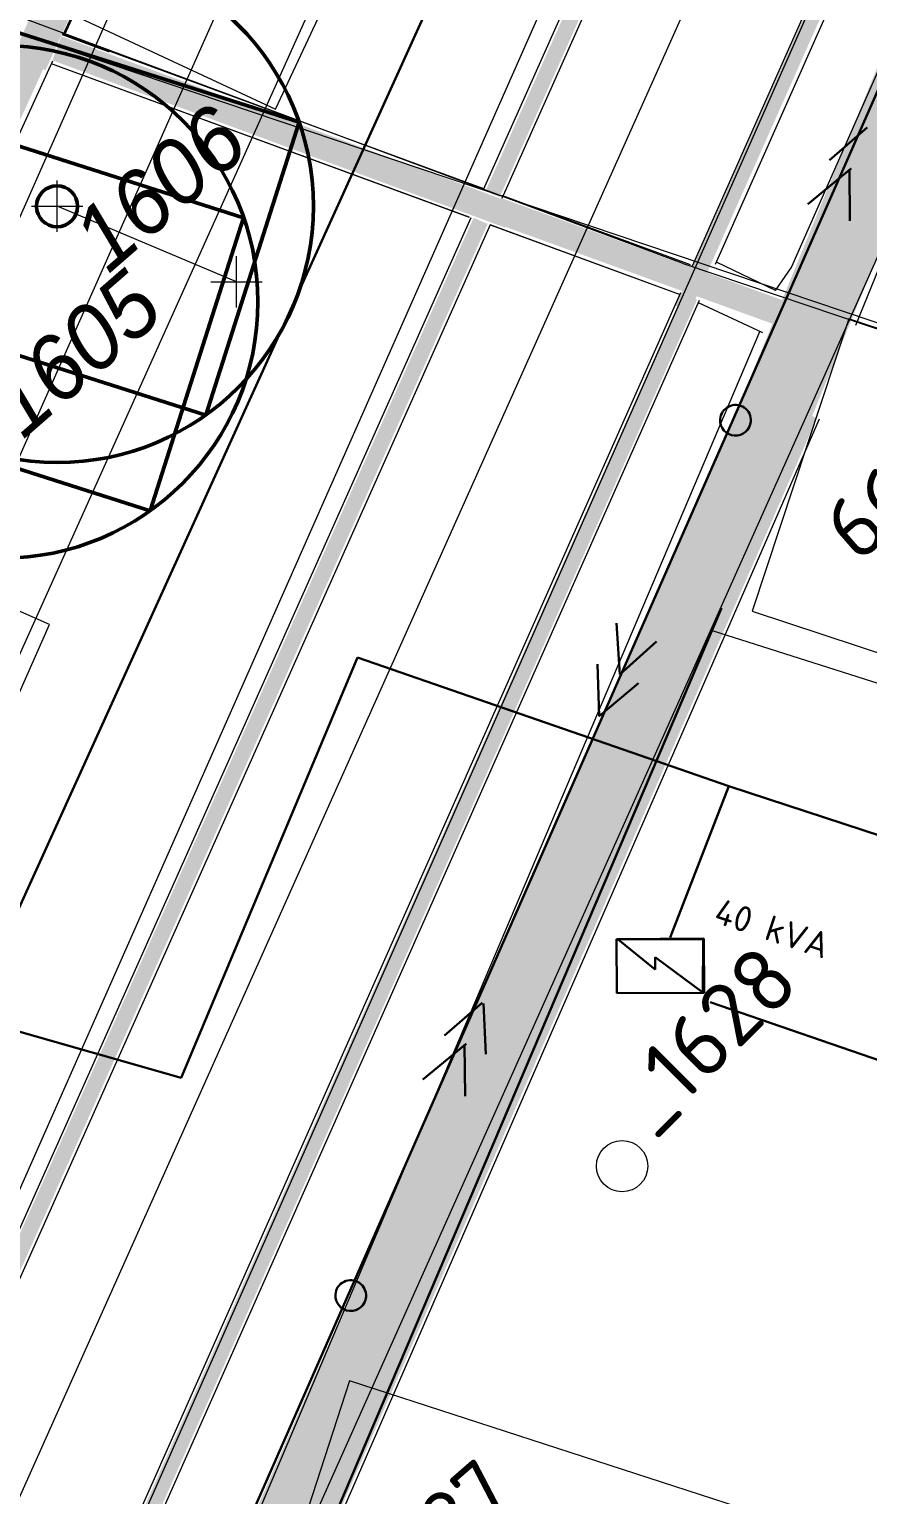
# Model space of a CAD drawing. Header units: millimetres. Extents: x 519 to 9564855, y -810 to 5021775.
# Drawn here: x 9533061.2 to 9533224.7, y 4999222.8 to 4999508.7 of the extents above; entities that cross this region are included whole.
import ezdxf

# ---------------------------------------------------------------- set-up
doc = ezdxf.new("R2010")
doc.units = ezdxf.units.MM
doc.header["$LTSCALE"] = 2
doc.header["$MEASUREMENT"] = 0
doc.header["$PDMODE"] = 2
doc.header["$PDSIZE"] = 5
doc.linetypes.add('НЕПРЕРЫВНАЯ_ЛИНИЯ', pattern=[0])
for name, color, linetype in [('164 скв. на 2011 год (измененные)', 121, 'Continuous'), ('OilColl&Flowlines', 3, 'Continuous'), ('OLD WELLS(dr.bfr2000)', 24, 'Continuous'), ('PPLINE_WAT', 7, 'WTR_LINE'), ('ROAD_GROUND', 9, 'Continuous')]:
    doc.layers.add(name, color=color, linetype=linetype)
for name, color, linetype, lineweight in [('KTO to TEXACO OilLine', 107, 'НЕПРЕРЫВНАЯ_ЛИНИЯ', 60), ('PPLINE_GAS', 4, 'GAS_LINE', 30), ('SteamInjInfrastructure', 25, 'Continuous', 100), ('Нефтепровод Fiberclass', 14, 'g5_122_n', 30), ('Скважины на 2022 год', 60, 'Continuous', 13), ('Скважины на 2023 год', 201, 'Continuous', 20), ('Скважины на 2026', 222, 'Continuous', 50), ('Электро', 1, 'Continuous', 30), ('Электроснаб', 1, 'Continuous', 18), ('Электроснабжене', 1, 'Continuous', 18)]:
    doc.layers.add(name, color=color, linetype=linetype, lineweight=lineweight)
doc.styles.add('92051501$0$STANDARD', font='simplex.shx')
doc.styles.add('Elect', font='isocpeur.ttf')
doc.styles.add('GeoApp', font='', dxfattribs={"height": 1})
doc.styles.add('Line_GUGK', font='')
doc.styles.get("Standard").update_dxf_attribs({"font": 'isocpeur.ttf', "width": 0.5})
doc.styles.get('GeoApp').set_extended_font_data('D431', italic=True)
doc.styles.get('Line_GUGK').set_extended_font_data('Bm431', italic=True)
doc.linetypes.add('g5_122_n', pattern='A,1,-1,1.5,-0.3,["Н",GeoApp,S=1,R=0,X=0,Y=-0.5],-1.5,1.5,-1,4,-1,4,-1,3', length=20.8)
doc.linetypes.add('GAS_LINE', pattern='A,0.5,-0.2,["G",92051501$0$STANDARD,S=0.1,R=0,X=-0.1,Y=-0.05],-0.05', length=0.75)
doc.linetypes.add('STM_LINE', pattern='A,0.5,-0.2,["S",92051501$0$STANDARD,S=0.1,R=0,X=-0.1,Y=-0.05],-0.05', length=0.75)
doc.linetypes.add('WTR_LINE', pattern='A,0.5,-0.2,["W",92051501$0$STANDARD,S=0.1,R=0,X=-0.1,Y=-0.05],-0.05', length=0.75)

msp = doc.modelspace()

# ---------------------------------------------------------------- linework, layer by layer
at = {"layer": '164 скв. на 2011 год (измененные)', "color": 0, "linetype": 'ByBlock', "lineweight": 0, "elevation": 0.00005}
msp.add_lwpolyline([(9533202.19218, 4999395.1859), (9533278.1727, 4999370.04532), (9533297.02814, 4999427.03072), (9533221.04761, 4999452.1713)], close=True, dxfattribs=at)
at = {"layer": 'KTO to TEXACO OilLine', "lineweight": 0, "extrusion": (0, 0, -1)}
msp.add_line((9534135.36622, 5001628.52621), (9532876.39227, 4998813.45623), dxfattribs=at)
at = {"layer": 'OilColl&Flowlines', "linetype": 'ByBlock', "lineweight": 0, "ltscale": 200}
msp.add_line((9533194.35117, 4999391.38726, -26.0097), (9533464.92541, 4999305.2063, 0.00005), dxfattribs=at)
at = {"layer": 'OilColl&Flowlines', "lineweight": 0}
for points in [[(9533000, 4999030.09132), (9533615.18224, 5000421.08812), (9534303.88294, 5001901.26817), (9534304.3202, 5002003.60385), (9532251.82783, 5009271.49641)], [(9533000, 4998957.39494), (9533338.537, 4999714.655), (9533512.837, 4999654.755), (9533515.237, 4999660.255), (9533521.037, 4999675.255)]]:
    msp.add_lwpolyline(points, dxfattribs=at)
at = {"layer": 'OLD WELLS(dr.bfr2000)', "lineweight": 0}
msp.add_circle((9533176.8, 4999286.9), 5, dxfattribs=at)
at = {"layer": 'PPLINE_GAS', "lineweight": 0, "ltscale": 40}
msp.add_line((9533540.56966, 5000455.90191), (9532995.24838, 4999244.58732), dxfattribs=at)
at = {"layer": 'PPLINE_GAS', "lineweight": 0, "ltscale": 25}
for q in [(9532928.54, 4999559.67), (9533264.56045, 4999437.39712)]:
    msp.add_line((9533188.55, 4999463.03), q, dxfattribs=at)
at = {"layer": 'PPLINE_WAT', "lineweight": 0}
msp.add_lwpolyline([(9533000, 5006417.04476), (9534241.35452, 5002031.92113), (9534233.93028, 5001942.30806), (9533572.35026, 5000442.91927), (9533000, 4999148.373)], dxfattribs=at)
at = {"layer": 'PPLINE_WAT', "color": 5, "lineweight": 0, "ltscale": 2}
msp.add_lwpolyline([(9533000, 4999292.00293), (9533521.20287, 5000465.19453), (9534195.31134, 5001969.65279), (9534192.94502, 5002039.13618), (9533000, 5006192.97478)], dxfattribs=at)
at = {"layer": 'ROAD_GROUND', "color": 8, "lineweight": 0, "const_width": 7}
for points in [[(9533410.63439, 5000274.80396), (9533184.94469, 4999774.02663), (9533061.13099, 4999502.13475)], [(9533061.58925, 4999504.31082), (9533000, 4999369.23584)]]:
    msp.add_lwpolyline(points, dxfattribs=at)
at = {"layer": 'ROAD_GROUND', "lineweight": 0}
for points in [[(9533414.76799, 5000273.02545), (9533414.737, 5000272.955), (9533189.037, 4999772.155), (9533068.03287, 4999507.58031)], [(9533424.937, 5000093.655), (9533149.71742, 4999477.35805)], [(9533428.58936, 5000092.02397), (9533153.33693, 4999475.65358)], [(9533190.53194, 4999462.55519), (9533359.137, 4999842.455)], [(9533195.04899, 4999462.87244), (9533362.7931, 4999840.83237)], [(9533065.68156, 4999502.43919), (9533000, 4999358.82691)], [(9533147.28861, 4999471.91925), (9533000, 4999142.09707)], [(9533151.04175, 4999470.51399), (9533000, 4999132.28751)], [(9533000, 4999033.24986), (9533188.22961, 4999457.36759)], [(9533000, 4999023.38933), (9533191.92111, 4999455.82473)]]:
    msp.add_lwpolyline(points, dxfattribs=at)
for points, const_width in [([(9533426.76318, 5000092.83949), (9533151.5436, 4999476.54253)], 3), ([(9533188.62837, 4999454.20741), (9533360.96505, 4999841.64369)], 3), ([(9533074.16604, 4999520.99045), (9533067.91002, 4999507.66646), (9533076.81123, 4999504.39399)], 0.5), ([(9533149.21557, 4999471.32951), (9533000, 4999137.19237)], 3), ([(9533000, 4999028.31959), (9533190.05766, 4999456.55627)], 3)]:
    msp.add_lwpolyline(points, dxfattribs=dict(at, const_width=const_width))
at = {"layer": 'ROAD_GROUND', "lineweight": 0, "flags": 128}
for points, const_width in [([(9533205.95404, 4999432.35549), (9533243.0877, 4999523.14026), (9533267.85009, 4999570.98656), (9533335.31849, 4999729.00934)], 14), ([(9533154.87331, 4999472.3267), (9533066.54077, 4999504.97354)], 5), ([(9533210.50577, 4999452.31523), (9533152.32599, 4999473.43518)], 5), ([(9533207.90971, 4999435.84769), (9533087.54416, 4999160.12064)], 15)]:
    msp.add_lwpolyline(points, dxfattribs=dict(at, const_width=const_width))
for points in [[(9533326.24402, 4999725.96953), (9533209.832, 4999462.335), (9533206.68356, 4999457.73182)], [(9533222.39883, 4999450.93852), (9533250.36147, 4999519.78955), (9533275.10371, 4999567.59692), (9533338.385, 4999718.651)], [(9533149.81101, 4999477.55612), (9533067.57596, 4999507.78928)], [(9533146.99417, 4999472.00923), (9533065.47173, 4999501.9804)], [(9533147.06484, 4999471.98324), (9533065.47173, 4999501.9804)], [(9533190.13607, 4999462.73088), (9533153.36118, 4999476.25092)], [(9533188.03185, 4999456.922), (9533151.03568, 4999470.52339)], [(9533188.03185, 4999456.922), (9533151.33567, 4999470.4131)], [(9533206.75451, 4999457.69758), (9533195.22197, 4999463.26219)], [(9533204.24, 4999449.481), (9533191.71224, 4999455.3541)], [(9533203.63831, 4999449.76308), (9533081.534, 4999162.191)], [(9533215.24155, 4999432.64705), (9533094.876, 4999156.92)]]:
    msp.add_lwpolyline(points, dxfattribs=at)
at = {"layer": 'SteamInjInfrastructure', "color": 6, "linetype": 'STM_LINE', "lineweight": 0, "ltscale": 15}
msp.add_line((9533262.51953, 4999439.30873, 0), (9532999.98721, 4999527.8421, 0), dxfattribs=at)
at = {"layer": 'Нефтепровод Fiberclass', "ltscale": 2, "elevation": -26.0097}
msp.add_lwpolyline([(9532777.0023, 4998403.7692), (9532848.1063, 4998599.837), (9532866.1801, 4998628.1299), (9532882.2209, 4998695.2869), (9533029.7421, 4999025.9638), (9533039.479, 4999028.0106), (9533196.2113, 4999395.7517)], dxfattribs=at)
at = {"layer": 'Скважины на 2022 год', "color": 0, "linetype": 'ByBlock', "lineweight": 0}
msp.add_lwpolyline([(9533032.74659, 4999319.40229), (9533065.09501, 4999392.57045), (9533010.21889, 4999416.83177), (9532977.87047, 4999343.66361)], close=True, dxfattribs=at)
at = {"layer": 'Скважины на 2023 год', "color": 0, "linetype": 'ByBlock', "lineweight": 0}
for points in [[(9533084.75103, 4999582.39367), (9533054.86014, 4999518.49795), (9533109.20734, 4999493.0739), (9533143.10607, 4999565.53683), (9533142.54066, 4999565.80134)], [(9533188.39072, 4999185.39752), (9533199.72795, 4999220.28992), (9533123.64343, 4999245.01128), (9533105.10241, 4999187.94789), (9533121.24007, 4999182.70817)]]:
    msp.add_lwpolyline(points, dxfattribs=at)
at = {"layer": 'Скважины на 2026', "lineweight": 5}
msp.add_line((9533101.6, 4999459.4), (9533066.58, 4999474.16), dxfattribs=at)
at = {"layer": 'Скважины на 2026', "linetype": 'ByBlock', "ltscale": 50}
for points in [[(9533019.35913, 4999457.72257), (9533095.58178, 4999433.43044), (9533113.80087, 4999490.59743), (9533037.57822, 4999514.88956)], [(9533008.53913, 4999439.06257), (9533084.76178, 4999414.77044), (9533102.98087, 4999471.93743), (9533026.75822, 4999496.22956)]]:
    msp.add_lwpolyline(points, close=True, dxfattribs=at)
for centre in [(9533066.58, 4999474.16), (9533055.76, 4999455.5)]:
    msp.add_circle(centre, 50, dxfattribs=at)
at = {"layer": 'Скважины на 2026', "linetype": 'ByBlock'}
msp.add_circle((9533066.58, 4999474.16), 4, dxfattribs=at)
at = {"layer": 'Скважины на 2026', "linetype": 'ByBlock', "lineweight": 0}
for p in [(9533066.58, 4999474.16), (9533101.6, 4999459.4)]:
    msp.add_point(p, dxfattribs=at)
at = {"layer": 'Электро'}
for p, q in [((9533523.11914, 5000171.2866), (9533000.18214, 4998981.52538)), ((9533275.47008, 4999813.88865, 0), (9533053.47575, 4999324.82729, 0)), ((9533224.59396, 4999489.5082), (9533217.23727, 4999483.16914)), ((9533221.46724, 4999481.5017), (9533213.00137, 4999474.56162)), ((9533221.13266, 4999481.37779), (9533221.23218, 4999471.33211)), ((9533176.35676, 4999382.80303), (9533175.69353, 4999392.83017)), ((9533183.48431, 4999389.24746), (9533176.35676, 4999382.80303)), ((9533090.77977, 4999304.14593, 0), (9533125.17295, 4999386.10112, 0)), ((9533125.17295, 4999386.10112, 0), (9533178.68375, 4999367.58113, 0)), ((9533172.00309, 4999384.80513), (9533172.33174, 4999374.65409)), ((9533172.33174, 4999374.65409), (9533180.02301, 4999381.11705)), ((9533178.68375, 4999367.58113, 0), (9533197.61909, 4999361.02764, 0)), ((9533197.61909, 4999361.02764, 0), (9533186.21102, 4999331.51413, 0)), ((9533197.61909, 4999361.02764, 0), (9533605.95487, 4999227.3275, 0)), ((9533175.69013, 4999331.20576, 0), (9533192.73856, 4999331.3101, 0)), ((9533175.75483, 4999320.63341, 0), (9533175.69013, 4999331.20576, 0)), ((9533192.64131, 4999331.21165, 0), (9533176.04571, 4999331.11008, 0)), ((9533176.04571, 4999331.11008, 0), (9533183.25749, 4999325.28285, 0)), ((9533192.56762, 4999320.76919, 0), (9533192.64131, 4999331.21165, 0)), ((9533192.73856, 4999331.3101, 0), (9533192.80327, 4999320.73775, 0)), ((9533183.25749, 4999325.28285, 0), (9533183.24295, 4999327.65808, 0)), ((9533183.24295, 4999327.65808, 0), (9533192.56762, 4999320.76919, 0)), ((9533192.80327, 4999320.73775, 0), (9533175.75483, 4999320.63341, 0)), ((9533149.53846, 4999318.74553), (9533142.18178, 4999312.40648)), ((9533149.7676, 4999318.64016), (9533150.2017, 4999308.7184)), ((9533193.99756, 4999318.86255, 0), (9533471.38034, 4999223.53599, 0)), ((9533056.11636, 4999314.01209, 0), (9533090.77977, 4999304.14593, 0)), ((9533146.41175, 4999310.73904), (9533137.94588, 4999303.79896)), ((9533146.07717, 4999310.61513), (9533146.17669, 4999300.56945))]:
    msp.add_line(p, q, dxfattribs=at)
for centre, start, end in [((9533198.92378, 4999432.40879), 355.9003889, 175.9003889), ((9533198.92378, 4999432.40879), 175.9003889, 355.9003889), ((9533123.86829, 4999261.64612), 355.9003802, 175.9003802), ((9533123.86829, 4999261.64612), 175.9003802, 355.9003802)]:
    msp.add_arc(centre, 3, start, end, dxfattribs=at)
at = {"layer": 'Электроснаб', "color": 1, "linetype": 'ByBlock', "lineweight": 0}
for p, q in [((9534166.11914, 5001972.9866), (9533031.88214, 4999410.12753)), ((9533523.11914, 5000171.2866), (9533000.18214, 4998981.52538)), ((9533275.47008, 4999813.88865, 0), (9533053.47575, 4999324.82729, 0)), ((9533224.59396, 4999489.5082), (9533217.23727, 4999483.16914)), ((9533221.46724, 4999481.5017), (9533213.00137, 4999474.56162)), ((9533221.13266, 4999481.37779), (9533221.23218, 4999471.33211)), ((9533176.35676, 4999382.80303), (9533175.69353, 4999392.83017)), ((9533183.48431, 4999389.24746), (9533176.35676, 4999382.80303)), ((9533090.77977, 4999304.14593, 0), (9533125.17295, 4999386.10112, 0)), ((9533125.17295, 4999386.10112, 0), (9533178.68375, 4999367.58113, 0)), ((9533172.00309, 4999384.80513), (9533172.33174, 4999374.65409)), ((9533172.33174, 4999374.65409), (9533180.02301, 4999381.11705)), ((9533178.68375, 4999367.58113, 0), (9533197.61909, 4999361.02764, 0)), ((9533197.61909, 4999361.02764, 0), (9533186.21102, 4999331.51413, 0)), ((9533197.61909, 4999361.02764, 0), (9533605.95487, 4999227.3275, 0)), ((9533175.69013, 4999331.20576, 0), (9533192.73856, 4999331.3101, 0)), ((9533175.75483, 4999320.63341, 0), (9533175.69013, 4999331.20576, 0)), ((9533192.64131, 4999331.21165, 0), (9533176.04571, 4999331.11008, 0)), ((9533176.04571, 4999331.11008, 0), (9533183.25749, 4999325.28285, 0)), ((9533192.56762, 4999320.76919, 0), (9533192.64131, 4999331.21165, 0)), ((9533192.73856, 4999331.3101, 0), (9533192.80327, 4999320.73775, 0)), ((9533183.25749, 4999325.28285, 0), (9533183.24295, 4999327.65808, 0)), ((9533183.24295, 4999327.65808, 0), (9533192.56762, 4999320.76919, 0)), ((9533192.80327, 4999320.73775, 0), (9533175.75483, 4999320.63341, 0)), ((9533149.53846, 4999318.74553), (9533142.18178, 4999312.40648)), ((9533149.7676, 4999318.64016), (9533150.2017, 4999308.7184)), ((9533193.99756, 4999318.86255, 0), (9533471.38034, 4999223.53599, 0)), ((9533056.11636, 4999314.01209, 0), (9533090.77977, 4999304.14593, 0)), ((9533146.41175, 4999310.73904), (9533137.94588, 4999303.79896)), ((9533146.07717, 4999310.61513), (9533146.17669, 4999300.56945))]:
    msp.add_line(p, q, dxfattribs=at)
for centre, start, end in [((9533198.92378, 4999432.40879), 355.9003889, 175.9003889), ((9533198.92378, 4999432.40879), 175.9003889, 355.9003889), ((9533123.86829, 4999261.64612), 355.9003802, 175.9003802), ((9533123.86829, 4999261.64612), 175.9003802, 355.9003802)]:
    msp.add_arc(centre, 3, start, end, dxfattribs=at)
at = {"layer": 'Электроснабжене', "color": 1, "linetype": 'ByBlock', "lineweight": 0}
for p, q in [((9534133.49379, 5001899.26816), (9533031.88214, 4999410.12753)), ((9533523.11914, 5000171.2866), (9533000.18214, 4998981.52538)), ((9533275.47008, 4999813.88865, 0), (9533053.47575, 4999324.82729, 0)), ((9533224.59396, 4999489.5082), (9533217.23727, 4999483.16914)), ((9533221.46724, 4999481.5017), (9533213.00137, 4999474.56162)), ((9533221.13266, 4999481.37779), (9533221.23218, 4999471.33211)), ((9533176.35676, 4999382.80303), (9533175.69353, 4999392.83017)), ((9533183.48431, 4999389.24746), (9533176.35676, 4999382.80303)), ((9533090.77977, 4999304.14593, 0), (9533125.17295, 4999386.10112, 0)), ((9533125.17295, 4999386.10112, 0), (9533178.68375, 4999367.58113, 0)), ((9533172.00309, 4999384.80513), (9533172.33174, 4999374.65409)), ((9533172.33174, 4999374.65409), (9533180.02301, 4999381.11705)), ((9533178.68375, 4999367.58113, 0), (9533197.61909, 4999361.02764, 0)), ((9533197.61909, 4999361.02764, 0), (9533186.21102, 4999331.51413, 0)), ((9533197.61909, 4999361.02764, 0), (9533605.95487, 4999227.3275, 0)), ((9533175.69013, 4999331.20576, 0), (9533192.73856, 4999331.3101, 0)), ((9533175.75483, 4999320.63341, 0), (9533175.69013, 4999331.20576, 0)), ((9533192.64131, 4999331.21165, 0), (9533176.04571, 4999331.11008, 0)), ((9533176.04571, 4999331.11008, 0), (9533183.25749, 4999325.28285, 0)), ((9533192.56762, 4999320.76919, 0), (9533192.64131, 4999331.21165, 0)), ((9533192.73856, 4999331.3101, 0), (9533192.80327, 4999320.73775, 0)), ((9533183.25749, 4999325.28285, 0), (9533183.24295, 4999327.65808, 0)), ((9533183.24295, 4999327.65808, 0), (9533192.56762, 4999320.76919, 0)), ((9533192.80327, 4999320.73775, 0), (9533175.75483, 4999320.63341, 0)), ((9533149.53846, 4999318.74553), (9533142.18178, 4999312.40648)), ((9533149.7676, 4999318.64016), (9533150.2017, 4999308.7184)), ((9533193.99756, 4999318.86255, 0), (9533471.38034, 4999223.53599, 0)), ((9533056.11636, 4999314.01209, 0), (9533090.77977, 4999304.14593, 0)), ((9533146.41175, 4999310.73904), (9533137.94588, 4999303.79896)), ((9533146.07717, 4999310.61513), (9533146.17669, 4999300.56945))]:
    msp.add_line(p, q, dxfattribs=at)
for centre, start, end in [((9533198.92378, 4999432.40879), 355.9003889, 175.9003889), ((9533198.92378, 4999432.40879), 175.9003889, 355.9003889), ((9533123.86829, 4999261.64612), 355.9003802, 175.9003802), ((9533123.86829, 4999261.64612), 175.9003802, 355.9003802)]:
    msp.add_arc(centre, 3, start, end, dxfattribs=at)

# ---------------------------------------------------------------- texts
at = {"layer": '164 скв. на 2011 год (измененные)', "color": 0, "linetype": 'ByBlock', "lineweight": 0, "style": 'Elect'}
msp.add_text('6609', height=12, rotation=41, dxfattribs=at).set_placement((9533222.83428, 4999404.27074))
at = {"layer": 'OLD WELLS(dr.bfr2000)', "lineweight": 0, "style": 'Elect'}
msp.add_text(' _1628', height=12.5, rotation=44.9999999, dxfattribs=at).set_placement((9533176.8, 4999286.9))
at = {"layer": 'Скважины на 2023 год', "color": 0, "linetype": 'ByBlock', "lineweight": 0, "style": 'Elect'}
msp.add_text('1627', height=12, rotation=41, dxfattribs=at).set_placement((9533132.95167, 4999201.01355))
at = {"layer": 'Скважины на 2026', "linetype": 'ByBlock', "style": 'Line_GUGK'}
for s, p in [('1606', (9533076.56417, 4999460.83209)), ('1605', (9533059.91466, 4999428.55423))]:
    msp.add_text(s, height=12.5, rotation=41, dxfattribs=at).set_placement(p)
at = {"layer": 'Электро'}
msp.add_text('40 kVA', height=5, rotation=341.691556, dxfattribs=at).set_placement((9533194.40997, 4999334.51232, -0.00006))
at = {"layer": 'Электроснаб', "color": 1, "linetype": 'ByBlock', "lineweight": 0}
msp.add_text('40 kVA', height=5, rotation=341.691556, dxfattribs=at).set_placement((9533194.40997, 4999334.51232, -0.00006))
at = {"layer": 'Электроснабжене', "color": 1, "linetype": 'ByBlock', "lineweight": 0}
msp.add_text('40 kVA', height=5, rotation=341.691556, dxfattribs=at).set_placement((9533194.40997, 4999334.51232, -0.00006))

doc.saveas('drawing.dxf')
